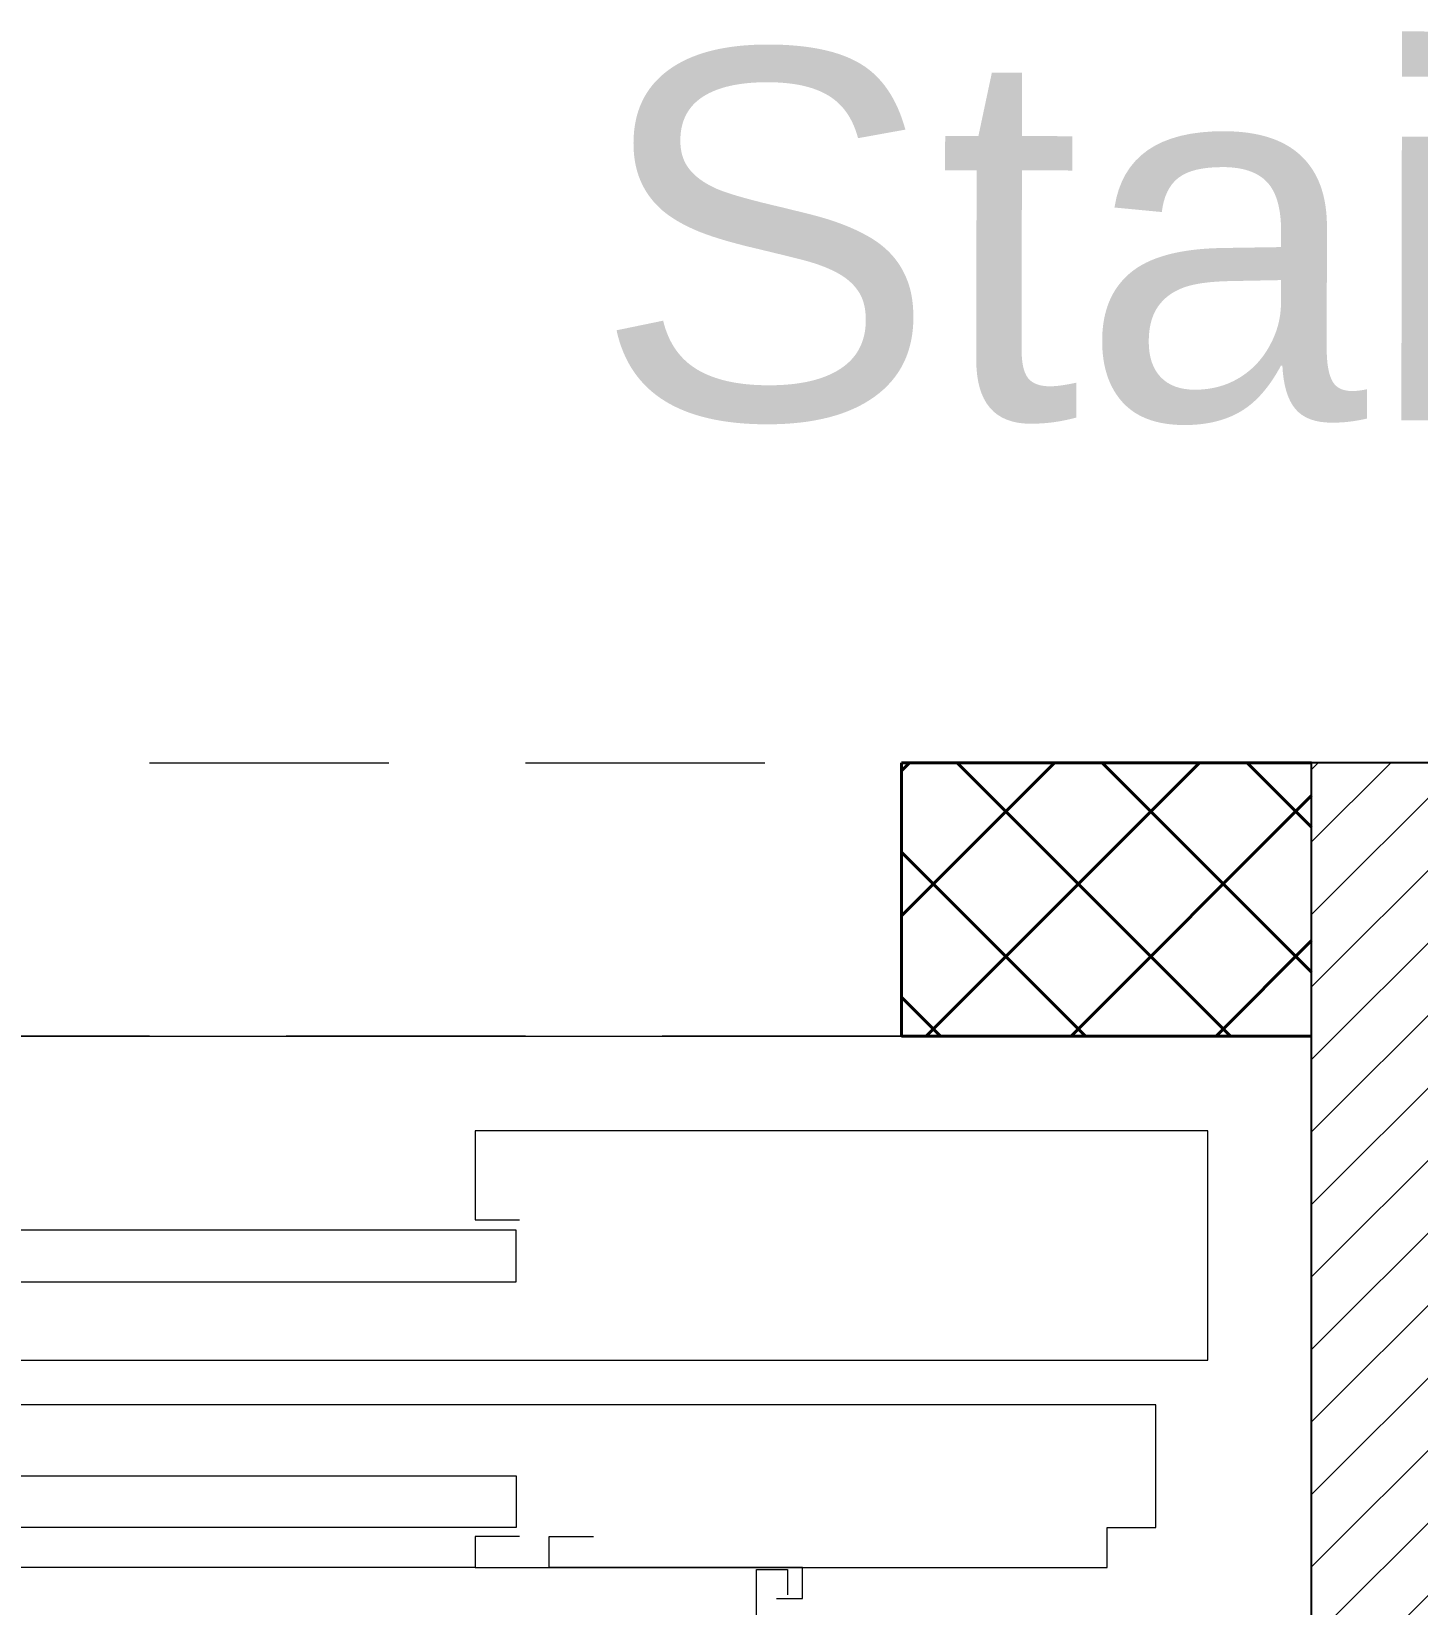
# Model space of a CAD drawing. Header units: metres. Extents: x -322116 to -321123, y -26723 to -26468.
# Drawn here: x -321589.448 to -321588.434, y -26550.374 to -26549.223 of the extents above; entities that cross this region are included whole.
import ezdxf

# ---------------------------------------------------------------- set-up
doc = ezdxf.new("R2010")
doc.units = ezdxf.units.M
doc.header["$LTSCALE"] = 7
doc.header["$MEASUREMENT"] = 0
doc.linetypes.add('1363-TXX-A-XXX-Plots layouts-R02$0$HIDDEN', pattern=[0.375, 0.25, -0.125])
doc.linetypes.add('Hidden', pattern=[9.524999999999995, 6.349999999999998, -3.174999999999998])
doc.layers.add('22-1-14-ROAD P2PFGC', color=5, linetype='Continuous')
for name, color, linetype, lineweight in [('A-ANNO-TXT3', 6, 'Continuous', 30), ('A-CONV-EVTR', 2, 'Continuous', 18), ('A-FLOR-HIDN', 9, 'Hidden', 13), ('A-WALL-BLWO', 7, 'Continuous', 40), ('L-Structure', 5, 'Continuous', 15), ('PATT-CONC', 8, 'Continuous', 9)]:
    doc.layers.add(name, color=color, linetype=linetype, lineweight=lineweight)
doc.styles.get("Standard").update_dxf_attribs({"font": 'romans.shx', "height": 0.5})

# ---------------------------------------------------------------- blocks, each defined once
blk = doc.blocks.new('1 elev')
at = {"layer": 'A-CONV-EVTR', "extrusion": (2.364167280471158e-21, 1.064726288337142e-05, 0.999999999943318)}
for p, q in [((-321710.9329217011, -26487.79368940741, -1.84107451678e-05), (-321710.3969341647, -26487.79368940741, -1.84107451678e-05)), ((-321710.9329217011, -26487.96152388847, -1.66237673269e-05), (-321710.9329217011, -26487.79368940741, -1.84107451678e-05)), ((-321710.3969341647, -26487.79368940741, -1.84107451678e-05), (-321710.3969341647, -26487.85865759363, -1.771901181e-05)), ((-321710.3969341647, -26487.85865759363, -1.771901181e-05), (-321710.4294182578, -26487.85865759363, -1.771901181e-05)), ((-321710.4268736705, -26487.90413856972, -1.72347639014e-05), (-321710.4268736705, -26487.86624046109, -1.76382750267e-05)), ((-321710.4268736705, -26487.86624046109, -1.76382750267e-05), (-321709.9507651458, -26487.86624046109, -1.76382750267e-05)), ((-321709.9507651458, -26487.90413856972, -1.72347639014e-05), (-321710.4268736705, -26487.90413856972, -1.72347639014e-05)), ((-321709.3249548686, -26487.96152388847, -1.66237673269e-05), (-321710.9329217011, -26487.96152388847, -1.66237673269e-05)), ((-321710.8946987514, -26487.99400798158, -1.6277900648e-05), (-321710.8571254837, -26487.99400798158, -1.6277900648e-05)), ((-321710.8946987514, -26488.08387739344, -1.53210373947e-05), (-321710.8946987514, -26487.99400798158, -1.6277900648e-05)), ((-321710.8571254837, -26487.99400798158, -1.6277900648e-05), (-321709.4933349756, -26487.99400798158, -1.6277900648e-05)), ((-321710.4268736705, -26488.04597928482, -1.57245485201e-05), (-321710.4268736705, -26488.08387739344, -1.53210373947e-05)), ((-321709.9507651458, -26488.04597928482, -1.57245485201e-05), (-321710.4268736705, -26488.04597928482, -1.57245485201e-05)), ((-321710.8592910899, -26488.08387739344, -1.53210373947e-05), (-321710.8946987514, -26488.08387739344, -1.53210373947e-05)), ((-321710.8592910899, -26488.11311632298, -1.50097228255e-05), (-321710.8592910899, -26488.08387739344, -1.53210373947e-05)), ((-321710.4510743208, -26488.0903774578, -1.52518295007e-05), (-321710.4835584138, -26488.0903774578, -1.52518295007e-05)), ((-321710.4510743208, -26488.11311632298, -1.50097228255e-05), (-321710.4510743208, -26488.0903774578, -1.52518295007e-05)), ((-321710.4294182578, -26488.0903774578, -1.52518295007e-05), (-321710.3969341647, -26488.0903774578, -1.52518295007e-05)), ((-321710.4268736705, -26488.08387739344, -1.53210373947e-05), (-321709.9507651458, -26488.08387739344, -1.53210373947e-05)), ((-321710.3969341647, -26488.0903774578, -1.52518295007e-05), (-321710.3969341647, -26488.11311632298, -1.50097228255e-05)), ((-321710.3969341647, -26488.11311632298, -1.50097228255e-05), (-321710.8592910899, -26488.11311632298, -1.50097228255e-05)), ((-321710.6362336515, -26488.11311632298, -1.50097228255e-05), (-321710.4510743208, -26488.11311632298, -1.50097228255e-05)), ((-321710.6362336515, -26488.13585518816, -1.47676161503e-05), (-321710.6362336515, -26488.11311632298, -1.50097228255e-05)), ((-321710.6254056204, -26488.11451089218, -1.49948744806e-05), (-321710.6254056204, -26488.13310164298, -1.47969338696e-05)), ((-321710.6026667552, -26488.11451089218, -1.49948744806e-05), (-321710.6254056204, -26488.11451089218, -1.49948744806e-05)), ((-321710.6026667552, -26488.52837131322, -1.05883937805e-05), (-321710.6026667552, -26488.11451089218, -1.49948744806e-05)), ((-321710.3969341647, -26488.11311632298, -1.50097228255e-05), (-321709.4819655421, -26488.11311632298, -1.50097228255e-05)), ((-321710.6172757414, -26488.13585518816, -1.47676161503e-05), (-321710.6362336515, -26488.13585518816, -1.47676161503e-05))]:
    blk.add_line(p, q, dxfattribs=at)
at = {"layer": 'A-CONV-EVTR'}
blk.add_lwpolyline([(-321709.3087179383, -26487.72437128336), (-321711.0087179383, -26487.72437128336), (-321711.0087179383, -26489.51101526753), (-321709.3087179383, -26489.51101526753)], close=True, dxfattribs=at)
blk = doc.blocks.new('building')
at = {"layer": 'A-WALL-BLWO', "transparency": 33554508}
h = blk.add_hatch(dxfattribs=at)
h.set_pattern_fill('ANSI37', scale=0.6)
h.set_pattern_definition([(44.99999999999999, (-1.34444034594344, -2.000000000232831), (-0.0530330085889911, 0.0530330085889911), []), (134.9999999999999, (-1.34444034594344, -2.000000000232831), (-0.0530330085889911, -0.0530330085889911), [])])
h.paths.add_polyline_path([(-321718.8118411792, -26549.95811468927), (-321718.8118411792, -26549.75811468926), (-321718.5118411793, -26549.75811468926), (-321718.5118411793, -26549.95811468927)])
h.paths.add_polyline_path([(-321720.2118411793, -26549.95811468927), (-321720.2118411793, -26549.75811468926), (-321719.9118411792, -26549.75811468926), (-321719.9118411792, -26549.95811468927)])
at = {"layer": '22-1-14-ROAD P2PFGC'}
for p in [(-321718.5118411793, -26551.74475867342, 1.544242423e-07), (-321718.2118411793, -26549.75811468926, 1.544242423e-07)]:
    blk.add_line(p, (-321718.5118411793, -26549.75811468926, 1.544242423e-07), dxfattribs=at)
at = {"layer": 'A-FLOR-HIDN', "linetype": '1363-TXX-A-XXX-Plots layouts-R02$0$HIDDEN', "ltscale": 0.1}
for p, q in [((-321719.9118411792, -26549.75811468926, 1.544242423e-07), (-321718.8118411792, -26549.75811468926, 1.544242423e-07)), ((-321718.8118411792, -26549.95811468927, 1.544242423e-07), (-321719.9118411792, -26549.95811468927, 1.544242423e-07))]:
    blk.add_line(p, q, dxfattribs=at)
at = {"layer": 'A-WALL-BLWO'}
for p, q in [((-321718.5118411792, -26549.75811468926, 1.544242423e-07), (-321718.8118411792, -26549.75811468926, 1.544242423e-07)), ((-321718.8118411792, -26549.95811468927, 1.544242423e-07), (-321718.8118411792, -26549.75811468926, 1.544242423e-07)), ((-321718.5118411792, -26549.95811468927, 1.544242423e-07), (-321718.8118411792, -26549.95811468927, 1.544242423e-07))]:
    blk.add_line(p, q, dxfattribs=at)
at = {"layer": 'A-WALL-BLWO', "xscale": -1}
blk.add_blockref('1 elev', (-643429.5205591174, -62.2337434059009, 1.544242423e-07), dxfattribs=at)
at = {"layer": 'A-ANNO-TXT3', "lineweight": 5, "insert": (-321719.0370301054, -26549.23649300038), "char_height": 0.27, "attachment_point": 1, "rotation": 359.90082884625076}
blk.add_mtext_dynamic_manual_height_columns('\\A1;{\\fArial Unicode MS|b0|i0|c0|p34;Staircase}', width=1.423930504572675, gutter_width=3.077357423922487, heights=[0.4674026496360196], dxfattribs=at)
blk = doc.blocks.new('block')
at = {"layer": 'PATT-CONC', "transparency": 33554610}
h = blk.add_hatch(dxfattribs=at)
h.set_pattern_fill('ANSI31', color=8, scale=0.3)
h.set_pattern_definition([(45, (0, 0), (-0.0265165042944955, 0.0265165042944955), [])])
edge = h.paths.add_edge_path()
edge.add_line((-321666.3118231704, -26556.55811468873), (-321655.5118411793, -26556.55811468873))
edge.add_line((-321655.5118411793, -26556.55811468873), (-321655.5118411793, -26553.81978815963))
edge.add_line((-321655.5118411793, -26553.81978815963), (-321653.5118280913, -26553.81978815969))
edge.add_line((-321653.5118280913, -26553.81978815969), (-321653.5118280913, -26552.04475867343))
edge.add_line((-321653.5118280913, -26552.04475867343), (-321655.5118411793, -26552.04475867343))
edge.add_line((-321655.5118411793, -26552.04475867343), (-321655.5118411793, -26549.75811468926))
edge.add_line((-321655.5118411793, -26549.75811468926), (-321655.2118411793, -26549.75811468926))
edge.add_line((-321655.2118411793, -26549.75811468926), (-321655.2118411793, -26551.74475867344))
edge.add_line((-321655.2118411793, -26551.74475867344), (-321653.5118129095, -26551.74475867343))
edge.add_line((-321653.5118129095, -26551.74475867343), (-321653.5118129095, -26549.75811468927))
edge.add_line((-321653.5118129095, -26549.75811468927), (-321653.2118411793, -26549.75811468926))
edge.add_line((-321653.2118411793, -26549.75811468926), (-321653.2118411793, -26553.81978815928))
edge.add_line((-321653.2118411793, -26553.81978815928), (-321650.8518417762, -26553.81978815928))
edge.add_line((-321650.8518417762, -26553.81978815928), (-321650.8514241785, -26549.75811468891))
edge.add_line((-321650.8514241785, -26549.75811468891), (-321650.5518417747, -26549.75811468904))
edge.add_line((-321650.5518417747, -26549.75811468904), (-321650.5518417748, -26554.11978786504))
edge.add_line((-321650.5518417748, -26554.11978786504), (-321651.4424008335, -26554.11978786504))
edge.add_line((-321651.4424008335, -26554.11978786504), (-321651.4424008333, -26556.55811468867))
edge.add_line((-321651.4424008333, -26556.55811468867), (-321642.2602614547, -26556.55811468829))
at = {"layer": 'L-Structure'}
blk.add_lwpolyline([(-321666.3118231704, -26556.55811468873), (-321655.5118411793, -26556.55811468873), (-321655.5118411793, -26553.81978815963), (-321653.5118280913, -26553.81978815969), (-321653.5118280913, -26552.04475867343), (-321655.5118411793, -26552.04475867343), (-321655.5118411793, -26549.75811468926), (-321655.2118411793, -26549.75811468926), (-321655.2118411793, -26551.74475867344), (-321653.5118129095, -26551.74475867343), (-321653.5118129095, -26549.75811468927), (-321653.2118411793, -26549.75811468926), (-321653.2118411793, -26553.81978815928), (-321650.8518417762, -26553.81978815928), (-321650.8514241785, -26549.75811468891), (-321650.5518417747, -26549.75811468904), (-321650.5518417748, -26554.11978786504), (-321651.4424008335, -26554.11978786504), (-321651.4424008333, -26556.55811468867), (-321642.2602614547, -26556.55811468829)], dxfattribs=at)

msp = doc.modelspace()

# ---------------------------------------------------------------- block references
at = {"layer": 'A-WALL-BLWO'}
for name, p in [('building', (130, 0)), ('block', (65, 0))]:
    msp.add_blockref(name, p, dxfattribs=at)

doc.saveas('drawing.dxf')
